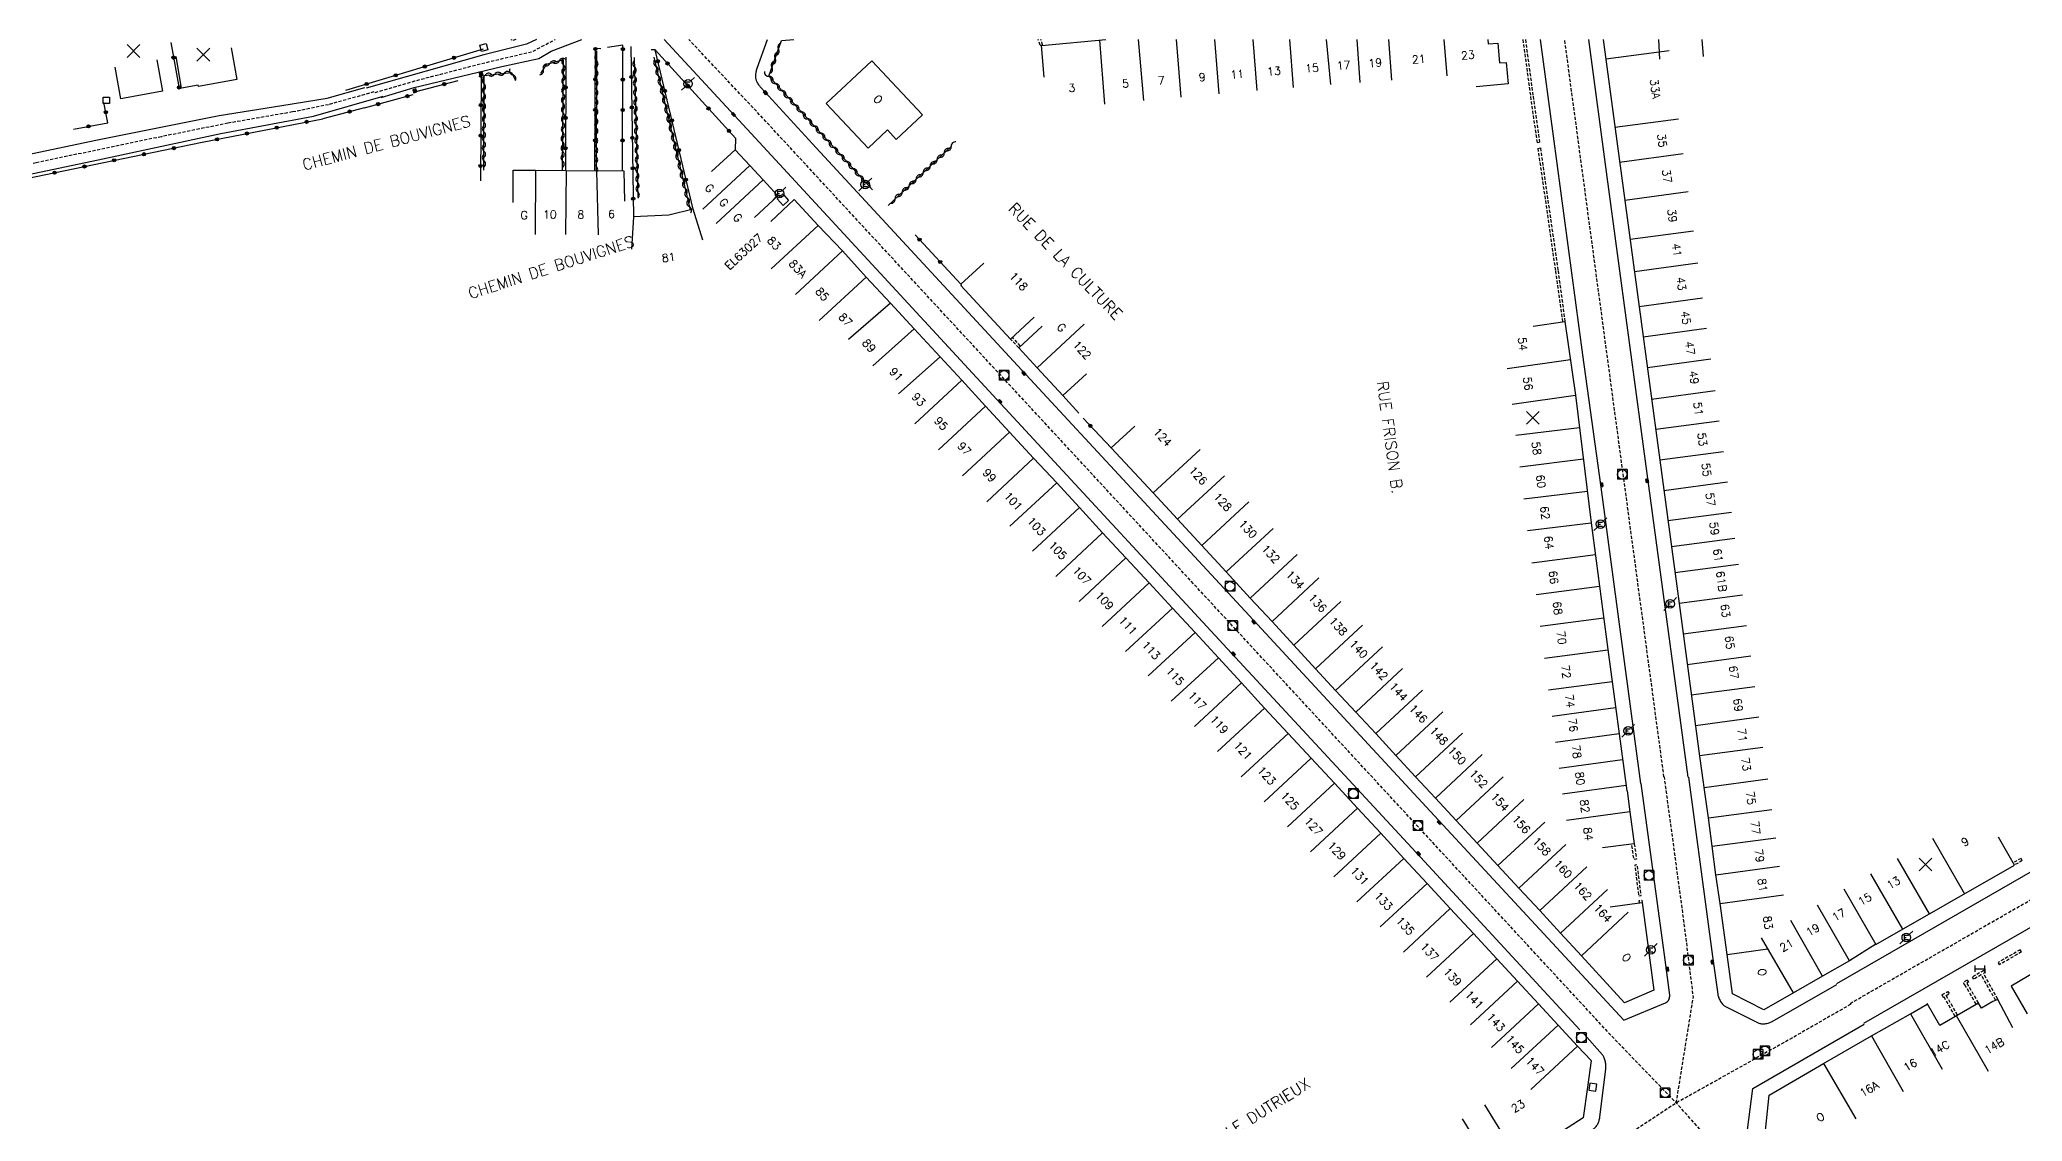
# Model space of a CAD drawing. Header units: millimetres. Extents: x 79000 to 80000, y 143000 to 144000.
# Drawn here: x 79433.6 to 79743.2, y 143831.1 to 144000 of the extents above; entities that cross this region are included whole.
import ezdxf
from ezdxf.enums import TextEntityAlignment as Align

# ---------------------------------------------------------------- set-up
doc = ezdxf.new("R2010")
doc.units = ezdxf.units.MM
doc.linetypes.add('DASHED', pattern=[0.75, 0.5, -0.25])
doc.layers.get('0').update_dxf_attribs({"linetype": 'CONTINUOUS'})
for name, color, linetype in [('W0001', 6, 'DASHED'), ('W0008', 7, 'CONTINUOUS'), ('W0100', 7, 'CONTINUOUS'), ('W0112', 1, 'DASHED'), ('W0310', 3, 'CONTINUOUS'), ('W0322', 7, 'CONTINUOUS'), ('W0330', 7, 'CONTINUOUS'), ('W0400', 7, 'CONTINUOUS'), ('W0420', 7, 'CONTINUOUS'), ('W0471', 7, 'CONTINUOUS'), ('W0984', 7, 'CONTINUOUS'), ('W0989', 7, 'CONTINUOUS'), ('W0991', 7, 'CONTINUOUS'), ('W1102', 7, 'CONTINUOUS'), ('W1474', 7, 'CONTINUOUS')]:
    doc.layers.add(name, color=color, linetype=linetype)
doc.styles.get("Standard").update_dxf_attribs({"font": 'romans.shx', "width": 0.85})

# ---------------------------------------------------------------- blocks, each defined once
blk = doc.blocks.new('T471')
for p, q in [((-0.333334, 0.333334), (-0.333334, -0.333334)), ((-0.333334, 0.333334), (0.333334, 0.333334)), ((-0.333334, 0), (0, 0)), ((0.500001, 0.500001), (1.000002, 1.000002)), ((-0.500001, -0.500001), (-1.000002, -1.000002)), ((-0.333334, -0.333334), (0.333334, -0.333334))]:
    blk.add_line(p, q)
blk.add_ellipse((0, 0), major_axis=(0.471405, 0.471405), ratio=1, start_param=5.4977871438, end_param=11.780972451)
blk = doc.blocks.new('T400')
for p, q in [((-0.15, 0.3), (0.15, 0.3)), ((-0.15, -0.25), (-0.15, 0.3)), ((-0.15, 0.15), (0.15, 0.15)), ((-0.15, 0), (0.15, 0)), ((0.15, 0.3), (0.15, -0.25)), ((-0.15, -0.15), (0.15, -0.15)), ((-0.15, -0.25), (-0.15, -0.3)), ((-0.15, -0.3), (0.15, -0.3)), ((0.15, -0.3), (0.15, -0.25))]:
    blk.add_line(p, q)
blk = doc.blocks.new('T420')
for p, q in [((0.75, 0.75), (-0.75, 0.75)), ((-0.75, 0.75), (-0.75, -0.75)), ((0.75, 0.75), (0.75, -0.75)), ((0.75, -0.75), (-0.75, -0.75))]:
    blk.add_line(p, q)
blk.add_ellipse((0, 0), major_axis=(-0.53, 0.53), ratio=1, start_param=3.926991, end_param=10.210176)
blk = doc.blocks.new('t112o')
at = {"color": 0, "linetype": 'Continuous'}
for p, q in [((-0.5, 0.5), (0.5, 0.5)), ((-0.5, -0.5), (-0.5, 0.5)), ((0.5, 0.5), (0.5, -0.5)), ((0.5, -0.5), (-0.5, -0.5))]:
    blk.add_line(p, q, dxfattribs=at)
blk = doc.blocks.new('t991o')
at = {"color": 0, "linetype": 'Continuous'}
for p, q in [((-1, 1), (1, -1)), ((-1, -1), (1, 1))]:
    blk.add_line(p, q, dxfattribs=at)
blk = doc.blocks.new('t322o')
at = {"color": 0, "linetype": 'Continuous'}
for radius in [0.25, 0.15]:
    blk.add_circle((0, 0), radius, dxfattribs=at)
blk = doc.blocks.new('t310o')
at = {"color": 0, "linetype": 'Continuous'}
for centre, start, end in [((-0.5, 0.38), 216.8699, 323.1304), ((0.5, -0.37), 36.8699, 143.1303)]:
    blk.add_arc(centre, 0.625, start, end, dxfattribs=at)
blk = doc.blocks.new('t330o')
at = {"color": 0, "linetype": 'Continuous'}
for p, q in [((0.25, -0.25), (-0.25, 0.25)), ((-0.25, -0.25), (0.25, 0.25)), ((-0.25, 0.25), (-0.25, -0.25)), ((0.25, 0.25), (-0.25, 0.25)), ((0.25, -0.25), (0.25, 0.25)), ((-0.25, -0.25), (0.25, -0.25)), ((-0.25, -0.25), (-0.25, -0.25))]:
    blk.add_line(p, q, dxfattribs=at)
blk = doc.blocks.new('T1474')
at = {"color": 0, "linetype": 'Continuous', "flags": 128}
for points in [[(-0.75, -0.5), (-0.75, 0.5)], [(-0.75, 0), (0.75, 0)], [(0.75, 0), (0.75, -0.5), (0.75, 0.5)]]:
    blk.add_lwpolyline(points, dxfattribs=at)

msp = doc.modelspace()

# ---------------------------------------------------------------- linework, layer by layer
at = {"layer": 'W0001'}
msp.add_line((79687.27, 143884.89), (79671.76, 144000), dxfattribs=at)
at = {"layer": 'W0001', "flags": 128}
for points in [[(79485.99, 143991.75), (79492.17, 143993.56), (79502.57, 143996.27), (79510.59, 143998.16), (79512.46, 143999.17), (79514.09, 144000)], [(79815.81, 143699.47), (79799.19, 143715.75), (79789.59, 143725.16), (79779.77, 143735.75), (79697.73, 143824.48), (79689.19, 143833.99), (79679.32, 143844.19), (79612.49, 143916.46), (79546.9, 143987.35), (79534.99, 144000)], [(79689.19, 143833.99), (79691.86, 143850.55), (79690.49, 143861.57), (79687.34, 143884.89)], [(79716.43, 143849.39), (79706.18, 143843.5), (79689.19, 143833.99), (79679.33, 143827.47), (79659.54, 143815.04)]]:
    msp.add_lwpolyline(points, dxfattribs=at)
at = {"layer": 'W0001'}
for points in [[(79485.8, 143991.84), (79478.72, 143989.85), (79473.08, 143988.71), (79462.99, 143986.96), (79452.6, 143984.85), (79433.04, 143980.78), (79412.78, 143976.23), (79403.81, 143974.42), (79397.4, 143973.35), (79392.24, 143973.14), (79373.09, 143972.66), (79365.38, 143972.4), (79351.97, 143971.74), (79340.87, 143971.06), (79330.9, 143970.15), (79323.97, 143969.99), (79309.55, 143970.14), (79286.53, 143971.32)], [(79716.34, 143849.52), (79752.44, 143870.25), (79797.2, 143895.98), (79806.24, 143899.38)]]:
    msp.add_lwpolyline(points, dxfattribs=at)
at = {"layer": 'W0008', "flags": 128}
for points in [[(79511.19, 144000), (79509.61, 143999.29), (79502.98, 143997.65), (79484.6, 143992.41)], [(79511.57, 143997.04), (79513.46, 143998.23), (79518.26, 144000)], [(79531.1, 144000), (79544.69, 143985.33), (79583.69, 143943.16), (79621.66, 143902.11), (79649.86, 143871.67), (79674.11, 143845.39)], [(79486.91, 143990.97), (79492.06, 143992.52), (79505.77, 143995.83), (79511.57, 143997.04)], [(79817.92, 143701.62), (79791.14, 143727.89), (79774.65, 143745.73), (79736.03, 143787.39), (79706.03, 143819.82), (79699.89, 143826.57), (79701.16, 143836.25), (79718.56, 143846.29)]]:
    msp.add_lwpolyline(points, dxfattribs=at)
for points in [[(79680.99, 143846.91), (79651.42, 143878.8), (79622.47, 143910.11), (79587, 143948.42), (79554.88, 143983.09), (79546.25, 143992.48, -0.037158), (79545.98, 143992.83, -0.026663), (79545.66, 143993.36, -0.064129), (79545.5, 143993.79, -0.059283), (79545.44, 143994.29, -0.040142), (79545.5, 143994.97, -0.04614), (79545.65, 143995.54), (79547.27, 144000)], [(79691.1, 143884.83), (79694.87, 143856.83), (79695.68, 143850.95, 0.058576), (79695.81, 143850.44, 0.045074), (79696.12, 143849.82, 0.057089), (79696.52, 143849.3, 0.081651), (79696.9, 143849.03), (79701.86, 143846.53, 0.080258), (79702.35, 143846.38, 0.06069), (79703.02, 143846.36, 0.045743), (79703.68, 143846.49, 0.060136), (79704.16, 143846.69), (79714.28, 143852.48)], [(79680.99, 143846.89), (79687.51, 143849.61, 0.09445), (79687.83, 143849.82, 0.093917), (79688.05, 143850.14, 0.065729), (79688.15, 143850.49, 0.072219), (79688.16, 143850.82), (79687.46, 143856.31), (79683.72, 143883.86)], [(79660.45, 143820.01), (79666.95, 143824.1), (79676.11, 143829.84, 0.063327), (79676.59, 143830.23, 0.06983), (79676.92, 143830.69, 0.046918), (79677.13, 143831.21, 0.042378), (79677.26, 143831.82), (79678.18, 143839.27, 0.041008), (79678.2, 143839.77, 0.032071), (79678.13, 143840.4, 0.061961), (79677.94, 143841.03, 0.076246), (79677.65, 143841.49), (79674.79, 143844.74)]]:
    msp.add_lwpolyline(points, format="xyb", dxfattribs=at)
at = {"layer": 'W0008'}
for points in [[(79683.66, 143883.85), (79677.45, 143930.15), (79674.58, 143950.81), (79670.01, 143984.95), (79667.96, 144000)], [(79691.04, 143884.85), (79683.24, 143942.67), (79678.38, 143978.59), (79675.55, 144000)], [(79765.9, 144000), (79769.53, 143990.12), (79777.66, 143968.11), (79799.65, 143908.64), (79799.94, 143906.6), (79799.09, 143903.95), (79799.31, 143904.64), (79798.29, 143901.74), (79797.44, 143900.55), (79782.45, 143891.84), (79745.16, 143870.36), (79714.21, 143852.58)], [(79285.87, 143972.92), (79315.15, 143971.4), (79330, 143971.6), (79341.45, 143972.66), (79359.87, 143973.73), (79372.38, 143974.19), (79396.47, 143974.82), (79407.54, 143976.61), (79428.54, 143981.41), (79442.63, 143984.37), (79461.65, 143988.15), (79471.41, 143989.7), (79478.51, 143990.88), (79484.38, 143992.51)], [(79286.14, 143969.91), (79314.9, 143968.33), (79330.09, 143968.54), (79341.78, 143969.59), (79360.39, 143970.7), (79372.61, 143971.1), (79397.18, 143971.7), (79407.64, 143973.48), (79429.62, 143978.5), (79442.75, 143981.22), (79461.9, 143985.33), (79476.38, 143988.06), (79487.22, 143991.16)], [(79718.46, 143846.46), (79769.41, 143875.67), (79798.23, 143892.17), (79799.84, 143892.53), (79801.44, 143892.09), (79804.24, 143891.03), (79806.05, 143890.06), (79807.01, 143888.82), (79824.28, 143842.23), (79846.24, 143783.12), (79875.47, 143704.79), (79876.22, 143702.37)]]:
    msp.add_lwpolyline(points, dxfattribs=at)
at = {"layer": 'W0100'}
for points in [[(79590.48, 143994.13), (79590.04, 143999.11), (79600.1, 144000)], [(79659.76, 144000), (79659.81, 143999.34), (79661.32, 143999.45), (79661.59, 143996.39), (79662.6, 143996.46), (79662.91, 143993.1), (79657.93, 143992.64)], [(79677.78, 144000), (79679.64, 143986.07), (79683.38, 143958.31), (79686.63, 143934.33), (79689.62, 143911.95), (79692.82, 143888.15), (79693.38, 143884.04)], [(79451.91, 143996.86), (79452.78, 143991.94), (79446.27, 143990.78), (79445.39, 143995.7)], [(79463.48, 143998.71), (79464.37, 143993.79), (79458.42, 143992.71), (79458.35, 143992.88), (79455.73, 143992.45), (79454.92, 143997.38)], [(79666.86, 143955.27), (79671.81, 143955.98), (79673.45, 143944.52), (79675.91, 143924.58), (79678.51, 143904.76), (79681.47, 143882.7)], [(79720.35, 143858.73), (79742.01, 143871.13), (79739.53, 143875.47)], [(79752.84, 143853.09), (79750.31, 143857.4), (79741.48, 143852.21), (79744.01, 143847.9)], [(79741.73, 143845.71), (79739.41, 143850.14), (79738.65, 143849.83), (79736.85, 143848.81), (79736.41, 143849.57), (79730.35, 143846.08), (79728.37, 143849.49)]]:
    msp.add_lwpolyline(points, dxfattribs=at)
at = {"layer": 'W0100', "flags": 128}
for points in [[(79571.46, 143988.24), (79567.37, 143984.43), (79565.99, 143985.9), (79562.96, 143983.07), (79556.44, 143990.05), (79563.56, 143996.7)], [(79548.78, 143975.13), (79549.63, 143975.91), (79550.56, 143974.88), (79549.7, 143974.11), (79548.78, 143975.13)], [(79676.61, 143835.82), (79676.79, 143836.91), (79675.7, 143837.08), (79675.53, 143836)]]:
    msp.add_lwpolyline(points, close=True, dxfattribs=at)
for points in [[(79545.21, 143972.22), (79548.88, 143975.62), (79546.59, 143978.09), (79544.48, 143980.37), (79542.2, 143982.81), (79538.54, 143979.41)], [(79507.54, 143974.6), (79507.55, 143979.6), (79511.03, 143979.6), (79515.82, 143979.55), (79524.81, 143979.52), (79524.95, 143974.79)], [(79547.77, 143971.62), (79551.44, 143975.02), (79555.17, 143971), (79558.98, 143967.03), (79562.68, 143962.93), (79566.45, 143958.88), (79570.19, 143954.84), (79574.22, 143950.48), (79577.6, 143946.82), (79581.32, 143942.77), (79585.07, 143938.71), (79588.83, 143934.65), (79592.43, 143930.82), (79595.98, 143926.95), (79599.6, 143923), (79603.24, 143919.09), (79606.85, 143915.2), (79610.52, 143911.26), (79614.05, 143907.43), (79617.68, 143903.48), (79621.28, 143899.57), (79624.89, 143895.64), (79628.56, 143891.69), (79632.16, 143887.81), (79635.79, 143883.92), (79639.41, 143880.01), (79643.06, 143876.11), (79646.65, 143872.18), (79650.29, 143868.27), (79653.9, 143864.33), (79657.52, 143860.43), (79661.15, 143856.51), (79664.39, 143852.99), (79667.65, 143849.45), (79670.73, 143846.15), (79673.78, 143842.87), (79675.89, 143840.61), (79675.32, 143836.46), (79674.67, 143831.65), (79664.55, 143825.18)], [(79537.15, 143968.68), (79535.63, 143973.52), (79531.87, 143972.6), (79526.33, 143972.35), (79526, 143967.27)], [(79588.89, 143956.65), (79585.23, 143953.26), (79577.48, 143961.62), (79577.57, 143961.7), (79577.46, 143961.81), (79581.03, 143965.13)], [(79590.16, 143955.28), (79586.49, 143951.88), (79589.36, 143948.78), (79593.39, 143944.43), (79597.06, 143947.83)], [(79678.88, 143864.61), (79683.84, 143865.29), (79685.71, 143851.59), (79681.12, 143849.64), (79674.38, 143856.96), (79671.11, 143860.49), (79667.88, 143864.02), (79664.6, 143867.52), (79661.34, 143871.04), (79658.08, 143874.57), (79654.84, 143878.08), (79651.57, 143881.59), (79648.45, 143884.93), (79645.39, 143888.26), (79642.25, 143891.65), (79639.13, 143895.02), (79635.99, 143898.4), (79632.87, 143901.76), (79629.46, 143905.48), (79626.06, 143909.16), (79622.65, 143912.82), (79618.87, 143916.92), (79615.07, 143921.03), (79611.27, 143925.14), (79607.48, 143929.23), (79600.95, 143936.27), (79604.61, 143939.67)], [(79681.52, 143882.73), (79681.96, 143879.42), (79682.63, 143874.46), (79677.67, 143873.8)], [(79720.34, 143858.78), (79716.22, 143856.2), (79712.05, 143853.8), (79707.49, 143851.17), (79702.86, 143848.53), (79697.96, 143851.03), (79697.12, 143857.18), (79696.02, 143865.13), (79695.39, 143869.63), (79694.81, 143874.06), (79694.22, 143878.51), (79693.57, 143883.26), (79693.46, 143884.05)], [(79739.48, 143794.08), (79735.81, 143790.69), (79730.4, 143796.54), (79726.33, 143800.93), (79722.23, 143805.35), (79718.13, 143809.75), (79714.02, 143814.13), (79709.86, 143818.6), (79702.75, 143826.2), (79703.69, 143835.2), (79712.18, 143840.15), (79719.68, 143844.45), (79725.76, 143847.92), (79728.36, 143849.41)]]:
    msp.add_lwpolyline(points, dxfattribs=at)
at = {"layer": 'W0112'}
for p, q in [((79589.82, 143999.14), (79589.54, 144000)), ((79589.82, 143999.14), (79590.23, 143999.17)), ((79590.23, 143999.17), (79589.97, 144000)), ((79667.44, 143983.93), (79667.83, 143983.99)), ((79667.57, 143983.03), (79667.96, 143983.09)), ((79671.42, 143955.92), (79671.81, 143955.98)), ((79743.23, 143871.82), (79743.04, 143872.17)), ((79742.01, 143871.13), (79741.81, 143871.48)), ((79743.12, 143857.57), (79742.92, 143857.92)), ((79735.42, 143853.64), (79735.62, 143853.29)), ((79736.83, 143853.98), (79735.62, 143853.29)), ((79739.06, 143850.01), (79736.83, 143853.98)), ((79737.41, 143854.32), (79737.18, 143854.18)), ((79739.41, 143850.21), (79737.18, 143854.18)), ((79737.21, 143854.67), (79737.41, 143854.32)), ((79739.44, 143855.9), (79739.64, 143855.56)), ((79730.68, 143850.86), (79730.89, 143850.52)), ((79730.89, 143850.52), (79730.99, 143850.58)), ((79732.75, 143847.5), (79730.99, 143850.58)), ((79731.34, 143850.79), (79731.79, 143851.06)), ((79733.1, 143847.71), (79731.34, 143850.79)), ((79731.59, 143851.4), (79731.79, 143851.06)), ((79733.97, 143852.79), (79734.18, 143852.45)), ((79734.25, 143852.49), (79734.18, 143852.45)), ((79736.03, 143849.41), (79734.25, 143852.49)), ((79734.81, 143852.83), (79734.59, 143852.7)), ((79736.38, 143849.61), (79734.59, 143852.7)), ((79734.6, 143853.18), (79734.81, 143852.83)), ((79732.75, 143847.5), (79733.1, 143847.71)), ((79736.03, 143849.41), (79736.38, 143849.61)), ((79739.06, 143850.01), (79739.41, 143850.21))]:
    msp.add_line(p, q, dxfattribs=at)
at = {"layer": 'W0112', "flags": 128}
for points in [[(79507.98, 144000), (79507.33, 143999.81), (79507.27, 144000)], [(79586.49, 143951.88), (79585.23, 143953.26)], [(79586.77, 143952.17), (79585.52, 143953.53)], [(79682.63, 143874.46), (79682.96, 143872.07), (79682.57, 143872.01), (79682.23, 143874.41)], [(79683.44, 143865.23), (79683.39, 143865.6), (79683.79, 143865.66), (79683.84, 143865.29)]]:
    msp.add_lwpolyline(points, dxfattribs=at)
at = {"layer": 'W0112'}
for points in [[(79665.22, 144000), (79666.43, 143991.11), (79667.44, 143983.93)], [(79665.62, 144000), (79666.83, 143991.17), (79667.83, 143983.99)], [(79667.57, 143983.03), (79670.32, 143963.88), (79671.42, 143955.92)], [(79667.96, 143983.09), (79670.72, 143963.93), (79671.81, 143955.98)], [(79743.04, 143872.17), (79741.81, 143871.48)], [(79743.23, 143871.82), (79742.01, 143871.13)], [(79742.92, 143857.92), (79739.44, 143855.9)], [(79743.12, 143857.57), (79739.64, 143855.56)], [(79737.21, 143854.67), (79735.42, 143853.64)], [(79730.68, 143850.86), (79731.59, 143851.4)], [(79734.6, 143853.18), (79733.97, 143852.79)]]:
    msp.add_lwpolyline(points, dxfattribs=at)
at = {"layer": 'W0112', "flags": 128}
msp.add_lwpolyline([(79683.32, 143866.35), (79683.71, 143866.4), (79683.1, 143871.16), (79682.7, 143871.11)], close=True, dxfattribs=at)
at = {"layer": 'W0310', "flags": 128}
for points in [[(79563.64, 143976.54), (79547.45, 143994.3), (79549.47, 143999.85), (79551.35, 144000)], [(79515.25, 143979.56), (79515.4, 143996.86), (79512.71, 143996.14), (79511.83, 143994.71)], [(79520.55, 143998.23), (79520.49, 143979.54)], [(79526.45, 143997.23), (79527, 143975.39)], [(79529.49, 143997.29), (79535.16, 143973.41)], [(79502.96, 143979.61), (79502.99, 143994.43), (79507.29, 143994.85), (79507.84, 143993.71)], [(79566.1, 143974.13), (79576, 143983.38)]]:
    msp.add_lwpolyline(points, dxfattribs=at)
at = {"layer": 'W0322'}
for p, q in [((79454.07, 143999.55), (79455.4, 143992.4)), ((79458.96, 143983.98), (79477.81, 143987.66)), ((79484.3, 143989.38), (79477.81, 143987.66))]:
    msp.add_line(p, q, dxfattribs=at)
at = {"layer": 'W0322', "flags": 128}
for points in [[(79524.62, 143979.52), (79524.68, 143999.14), (79522.26, 143998.8)], [(79502.83, 143998.53), (79481.36, 143992.08)], [(79515.75, 143997.29), (79515.69, 143979.55)], [(79520.32, 143979.54), (79520.38, 143998.66), (79521.23, 143998.64)], [(79525.93, 143998.92), (79526.33, 143972.35)], [(79529.7, 143998.42), (79529.07, 143998.41)], [(79535.63, 143973.52), (79529.7, 143998.42), (79542.28, 143984.62), (79542.2, 143982.81)], [(79492.17, 143991.86), (79498.95, 143993.62)], [(79502.53, 143994.53), (79502.42, 143977.98)], [(79484.31, 143989.36), (79491.93, 143991.42)], [(79577.46, 143961.81), (79570.31, 143969.52)], [(79595.9, 143941.68), (79593.39, 143944.43)], [(79600.95, 143936.27), (79596.55, 143940.9)]]:
    msp.add_lwpolyline(points, dxfattribs=at)
at = {"layer": 'W0322'}
for points in [[(79438.9, 143986.05), (79444.25, 143987.01), (79443.63, 143990.18)], [(79301.52, 143968.29), (79316.31, 143967.74), (79331.44, 143968.05), (79344.61, 143969.28), (79370.22, 143970.53), (79396.27, 143971.02), (79409.93, 143973.36), (79429.79, 143977.98), (79458.96, 143983.98)]]:
    msp.add_lwpolyline(points, dxfattribs=at)
at = {"layer": 'W1102'}
for p, q in [((79599.94, 143989.95), (79599.16, 143999.92)), ((79606.02, 143990.49), (79605.19, 144000)), ((79611.87, 143991.01), (79611.13, 144000)), ((79617.81, 143991.53), (79617.13, 144000)), ((79623.76, 143992.06), (79623.12, 144000)), ((79629.42, 143992.55), (79628.82, 144000)), ((79635.23, 143993.02), (79634.58, 144000)), ((79639.82, 143993.32), (79639.37, 144000)), ((79644.78, 143993.67), (79644.31, 144000)), ((79653.4, 143994.34), (79652.96, 144000)), ((79686.64, 143996.96), (79686.44, 144000)), ((79693.42, 143997.38), (79693.25, 144000)), ((79688.1, 143998.28), (79678.19, 143996.96)), ((79689.52, 143987.6), (79679.61, 143986.28)), ((79690.25, 143982.17), (79680.34, 143980.83)), ((79691.05, 143976.23), (79681.14, 143974.89)), ((79691.88, 143970.11), (79681.97, 143968.78)), ((79692.55, 143965.1), (79682.64, 143963.76)), ((79693.29, 143959.65), (79683.38, 143958.31)), ((79693.93, 143954.89), (79684.02, 143953.55)), ((79662.76, 143948.66), (79672.66, 143950.07)), ((79694.58, 143950.12), (79684.67, 143948.77)), ((79663.55, 143943.1), (79673.45, 143944.52)), ((79695.25, 143945.16), (79685.34, 143943.82)), ((79695.89, 143940.45), (79685.98, 143939.11)), ((79664.15, 143938.25), (79674.07, 143939.47)), ((79664.76, 143933.33), (79674.68, 143934.55)), ((79696.54, 143935.67), (79686.63, 143934.33)), ((79697.17, 143930.9), (79687.26, 143929.58)), ((79665.38, 143928.3), (79675.3, 143929.52)), ((79697.8, 143926.19), (79687.89, 143924.87)), ((79665.98, 143923.36), (79675.91, 143924.58)), ((79698.35, 143922.12), (79688.44, 143920.79)), ((79666.64, 143918.33), (79676.56, 143919.63)), ((79698.89, 143918.06), (79688.98, 143916.73)), ((79667.29, 143913.37), (79677.21, 143914.67)), ((79699.53, 143913.28), (79689.62, 143911.95)), ((79667.95, 143908.41), (79677.86, 143909.71)), ((79700.17, 143908.49), (79690.26, 143907.16)), ((79668.6, 143903.41), (79678.51, 143904.74)), ((79700.81, 143903.74), (79690.9, 143902.41)), ((79669.26, 143898.48), (79679.17, 143899.81)), ((79701.45, 143898.98), (79691.54, 143897.65)), ((79669.81, 143894.4), (79679.72, 143895.73)), ((79702.09, 143894.23), (79692.18, 143892.89)), ((79670.35, 143890.33), (79680.26, 143891.66)), ((79670.9, 143886.27), (79680.81, 143887.6)), ((79702.72, 143889.5), (79692.81, 143888.17)), ((79671.44, 143882.26), (79681.35, 143883.59)), ((79729.22, 143875.33), (79734.19, 143866.65)), ((79723.7, 143872.17), (79728.67, 143863.49)), ((79719.53, 143869.78), (79724.5, 143861.11)), ((79715.38, 143867.41), (79720.35, 143858.73)), ((79737.93, 143838.9), (79732.94, 143847.57))]:
    msp.add_line(p, q, dxfattribs=at)
at = {"layer": 'W1102', "flags": 128}
for points in [[(79511.03, 143979.6), (79510.97, 143969.6)], [(79515.82, 143979.55), (79515.73, 143969.56)], [(79520.54, 143979.54), (79520.83, 143969.52)], [(79544.48, 143980.37), (79537.16, 143973.56)], [(79546.59, 143978.09), (79539.26, 143971.29)], [(79555.17, 143971), (79547.84, 143964.2)], [(79558.98, 143967.03), (79551.65, 143960.23)], [(79562.68, 143962.93), (79555.35, 143956.13)], [(79566.45, 143958.88), (79559.93, 143953.19)], [(79570.19, 143954.84), (79563.73, 143949.1)], [(79589.36, 143948.78), (79596.7, 143955.58)], [(79574.22, 143950.48), (79567.73, 143944.69)], [(79577.6, 143946.82), (79570.27, 143940.02)], [(79581.32, 143942.77), (79573.99, 143935.97)], [(79585.07, 143938.71), (79577.74, 143931.91)], [(79588.83, 143934.65), (79581.5, 143927.85)], [(79607.48, 143929.23), (79614.82, 143936.02)], [(79611.27, 143925.14), (79618.61, 143931.92)], [(79592.43, 143930.82), (79585.1, 143924.02)], [(79615.07, 143921.03), (79622.41, 143927.82)], [(79595.98, 143926.95), (79588.65, 143920.15)], [(79599.6, 143923), (79592.27, 143916.2)], [(79618.87, 143916.92), (79626.21, 143923.7)], [(79603.24, 143919.09), (79595.91, 143912.29)], [(79622.65, 143912.82), (79629.98, 143919.63)], [(79626.06, 143909.16), (79633.38, 143915.96)], [(79606.85, 143915.2), (79599.52, 143908.4)], [(79629.46, 143905.48), (79636.78, 143912.28)], [(79610.52, 143911.26), (79603.17, 143904.48)], [(79614.05, 143907.43), (79606.69, 143900.66)], [(79632.87, 143901.76), (79640.19, 143908.57)], [(79617.68, 143903.48), (79610.32, 143896.71)], [(79635.99, 143898.4), (79643.32, 143905.2)], [(79639.13, 143895.02), (79646.45, 143901.83)], [(79621.28, 143899.57), (79613.95, 143892.78)], [(79642.25, 143891.65), (79649.57, 143898.46)], [(79624.89, 143895.64), (79617.56, 143888.85)], [(79645.39, 143888.26), (79652.72, 143895.07)], [(79628.56, 143891.69), (79621.23, 143884.9)], [(79648.45, 143884.93), (79655.78, 143891.74)], [(79632.16, 143887.81), (79624.83, 143881.01)], [(79651.57, 143881.59), (79658.9, 143888.39)], [(79654.84, 143878.08), (79662.17, 143884.88)], [(79693.57, 143883.26), (79703.48, 143884.61)], [(79635.79, 143883.92), (79628.45, 143877.12)], [(79658.08, 143874.57), (79665.4, 143881.37)], [(79639.41, 143880.01), (79632.08, 143873.21)], [(79681.96, 143879.42), (79672.05, 143878.1)], [(79694.22, 143878.51), (79704.13, 143879.83)], [(79643.06, 143876.11), (79635.72, 143869.31)], [(79661.34, 143871.04), (79668.66, 143877.84)], [(79694.81, 143874.06), (79704.72, 143875.36)], [(79646.65, 143872.18), (79639.32, 143865.38)], [(79664.6, 143867.52), (79671.93, 143874.32)], [(79667.88, 143864.02), (79675.2, 143870.83)], [(79695.39, 143869.63), (79705.31, 143870.94)], [(79650.29, 143868.27), (79642.96, 143861.47)], [(79671.11, 143860.49), (79678.43, 143867.29)], [(79696.02, 143865.13), (79705.92, 143866.5)], [(79653.9, 143864.33), (79646.57, 143857.53)], [(79674.38, 143856.96), (79681.7, 143863.76)], [(79716.22, 143856.2), (79711.27, 143864.89)], [(79657.52, 143860.43), (79650.19, 143853.63)], [(79707.49, 143851.17), (79702.51, 143859.79)], [(79712.05, 143853.8), (79707.06, 143862.47)], [(79697.12, 143857.18), (79703.51, 143858.06)], [(79661.15, 143856.51), (79653.82, 143849.71)], [(79664.39, 143852.99), (79657.06, 143846.19)], [(79667.65, 143849.45), (79660.32, 143842.65)], [(79725.76, 143847.92), (79730.72, 143839.24)], [(79670.73, 143846.15), (79663.4, 143839.35)], [(79719.68, 143844.45), (79724.64, 143835.76)], [(79673.78, 143842.87), (79666.45, 143836.07)], [(79712.18, 143840.15), (79717.22, 143831.52)], [(79664.55, 143825.18), (79659.28, 143833.67)], [(79661.06, 143823.01), (79655.79, 143831.51)]]:
    msp.add_lwpolyline(points, dxfattribs=at)

# ---------------------------------------------------------------- block references
at = {"layer": 'W0112', "rotation": 15.05966409423526}
msp.add_blockref('t112o', (79502.97, 143998.78), dxfattribs=at)
at = {"layer": 'W0112'}
msp.add_blockref('t112o', (79443.99, 143990.53), dxfattribs=at)
at = {"layer": 'W0310'}
for p, rotation in [((79548.98, 143998.5), 70.02007124614782), ((79512.24, 143995.37), 238.4545512715597), ((79513.28, 143996.3), 194.9873069962502), ((79514.73, 143996.69), 194.9873069962502), ((79515.4, 143996.06), 89.48749129736319), ((79520.54, 143995.23), 269.8130238597449), ((79520.54, 143996.73), 269.8130238597449), ((79526.49, 143995.73), 271.4546324389321), ((79529.84, 143995.83), 283.3485630738343), ((79547.96, 143995.68), 70.02007124614782), ((79548.47, 143997.09), 70.02007124614782), ((79503.17, 143994.45), 5.541954253864625), ((79502.99, 143993.11), 89.88244358698489), ((79504.66, 143994.6), 5.541954253864625), ((79506.16, 143994.74), 5.541954253864625), ((79507.45, 143994.53), 295.6062382233914), ((79515.37, 143993.06), 89.48749129736319), ((79515.38, 143994.56), 89.48749129736319), ((79520.53, 143992.23), 269.8130238597449), ((79520.53, 143993.73), 269.8130238597449), ((79526.53, 143994.23), 271.4546324389321), ((79526.56, 143992.73), 271.4546324389321), ((79530.18, 143994.37), 283.3485630738343), ((79530.53, 143992.91), 283.3485630738343), ((79547.47, 143994.28), 132.3298371339873), ((79548.48, 143993.17), 132.3298371339873), ((79549.49, 143992.06), 132.3298371339873), ((79502.99, 143991.61), 89.88244358698489), ((79502.98, 143990.11), 89.88244358698489), ((79515.34, 143990.06), 89.48749129736319), ((79515.36, 143991.56), 89.48749129736319), ((79520.52, 143989.23), 269.8130238597449), ((79520.52, 143990.73), 269.8130238597449), ((79526.6, 143991.23), 271.4546324389321), ((79526.64, 143989.73), 271.4546324389321), ((79530.88, 143991.45), 283.3485630738343), ((79531.22, 143989.99), 283.3485630738343), ((79550.5, 143990.95), 132.3298371339873), ((79551.51, 143989.84), 132.3298371339873), ((79502.97, 143985.61), 89.88244358698489), ((79502.98, 143988.61), 89.88244358698489), ((79502.98, 143987.11), 89.88244358698489), ((79515.32, 143987.06), 89.48749129736319), ((79515.33, 143988.56), 89.48749129736319), ((79520.51, 143986.23), 269.8130238597449), ((79520.51, 143987.73), 269.8130238597449), ((79526.68, 143988.23), 271.4546324389321), ((79526.72, 143986.74), 271.4546324389321), ((79531.57, 143988.53), 283.3485630738343), ((79531.91, 143987.07), 283.3485630738343), ((79532.26, 143985.61), 283.3485630738343), ((79552.52, 143988.73), 132.3298371339873), ((79553.53, 143987.62), 132.3298371339873), ((79554.54, 143986.52), 132.3298371339873), ((79502.97, 143984.11), 89.88244358698489), ((79502.97, 143982.61), 89.88244358698489), ((79515.28, 143982.56), 89.48749129736319), ((79515.29, 143984.06), 89.48749129736319), ((79515.3, 143985.56), 89.48749129736319), ((79520.5, 143983.23), 269.8130238597449), ((79520.5, 143984.73), 269.8130238597449), ((79526.75, 143985.24), 271.4546324389321), ((79526.79, 143983.74), 271.4546324389321), ((79532.61, 143984.15), 283.3485630738343), ((79532.95, 143982.69), 283.3485630738343), ((79555.55, 143985.41), 132.3298371339873), ((79556.57, 143984.3), 132.3298371339873), ((79557.58, 143983.19), 132.3298371339873), ((79575.97, 143983.34), 43.02787626292571), ((79502.97, 143981.11), 89.88244358698489), ((79515.26, 143981.06), 89.48749129736319), ((79520.49, 143980.23), 269.8130238597449), ((79520.49, 143981.73), 269.8130238597449), ((79526.83, 143982.24), 271.4546324389321), ((79526.87, 143980.74), 271.4546324389321), ((79533.3, 143981.23), 283.3485630738343), ((79533.65, 143979.77), 283.3485630738343), ((79558.59, 143982.08), 132.3298371339873), ((79559.6, 143980.97), 132.3298371339873), ((79560.61, 143979.86), 132.3298371339873), ((79572.68, 143980.27), 43.02787626292571), ((79573.77, 143981.3), 43.02787626292571), ((79574.87, 143982.32), 43.02787626292571), ((79526.91, 143979.24), 271.4546324389321), ((79526.94, 143977.74), 271.4546324389321), ((79533.99, 143978.31), 283.3485630738343), ((79534.34, 143976.85), 283.3485630738343), ((79561.62, 143978.75), 132.3298371339873), ((79562.63, 143977.64), 132.3298371339873), ((79569.39, 143977.2), 43.02787626292571), ((79570.48, 143978.23), 43.02787626292571), ((79571.58, 143979.25), 43.02787626292571), ((79526.98, 143976.24), 271.4546324389321), ((79534.69, 143975.39), 283.3485630738343), ((79535.03, 143973.93), 283.3485630738343), ((79567.19, 143975.16), 43.02787626292571), ((79568.29, 143976.18), 43.02787626292571)]:
    msp.add_blockref('t310o', p, dxfattribs=dict(at, rotation=rotation))
at = {"layer": 'W0322'}
for p, rotation in [((79454.5, 143997.21), 280.5000760736986), ((79493.74, 143995.8), 196.7280551147747), ((79498.29, 143997.17), 196.7280551147747), ((79520.38, 143998.54), 89.8130238597656), ((79524.68, 143998.52), 89.81302385976335), ((79530.13, 143996.63), 103.4012301138446), ((79531.65, 143996.28), 312.3485463622999), ((79455.37, 143992.54), 280.5000760736986), ((79484.64, 143993.07), 196.7280551147747), ((79489.19, 143994.43), 196.7280551147747), ((79496.77, 143993.06), 14.58068114002311), ((79515.73, 143992.54), 269.8130238597295), ((79520.37, 143993.79), 89.8130238597656), ((79524.66, 143993.77), 89.81302385976335), ((79526, 143994.17), 270.8612247272616), ((79534.85, 143992.77), 312.3485463622999), ((79486.45, 143989.94), 15.12477818651028), ((79491.03, 143991.18), 15.12477818651028), ((79502.5, 143989.78), 269.6070281280343), ((79526.08, 143989.42), 270.8612247272616), ((79531.23, 143992.01), 103.4012301138446), ((79441.23, 143986.46), 10.18142290435551), ((79443.93, 143988.66), 100.9799189805038), ((79475.28, 143987.17), 11.03726766873326), ((79482, 143988.77), 194.8407415357613), ((79515.72, 143987.79), 269.8130238597295), ((79520.35, 143989.04), 89.8130238597656), ((79524.65, 143989.02), 89.81302385976335), ((79532.33, 143987.39), 103.4012301138446), ((79538.05, 143989.26), 312.3485463622999), ((79461.29, 143984.44), 11.03726766873326), ((79465.95, 143985.35), 11.03726766873326), ((79470.61, 143986.26), 11.03726766873326), ((79502.47, 143985.03), 269.6070281280343), ((79520.33, 143984.29), 89.8130238597656), ((79524.63, 143984.27), 89.81302385976335), ((79526.15, 143984.67), 270.8612247272616), ((79541.25, 143985.75), 312.3485463622999), ((79440.58, 143980.2), 11.63753847388166), ((79445.23, 143981.16), 11.63753847388166), ((79449.88, 143982.11), 11.63753847388166), ((79454.54, 143983.07), 11.63753847388166), ((79502.44, 143980.28), 269.6070281280343), ((79515.7, 143983.04), 269.8130238597295), ((79533.43, 143982.76), 103.4012301138446), ((79435.93, 143979.24), 11.63753847388166), ((79526.22, 143979.92), 270.8612247272616), ((79534.53, 143978.14), 103.4012301138446), ((79526.29, 143975.17), 270.8612247272616), ((79571, 143968.78), 132.8510092102816), ((79574.23, 143965.29), 132.8510092102816), ((79597.67, 143939.71), 133.5446202607216)]:
    msp.add_blockref('t322o', p, dxfattribs=dict(at, rotation=rotation))
at = {"layer": 'W0330', "rotation": 16.5275366838736}
for p in [(79502.52, 143994.64), (79492.17, 143992.01)]:
    msp.add_blockref('t330o', p, dxfattribs=at)
at = {"layer": 'W0400'}
for p, rotation in [((79546.93, 143991.72), 221.5361461528566), ((79541.95, 143988.32), 42.52459143754758), ((79587.29, 143947.89), 222.7987849712359), ((79583.57, 143943.52), 42.76683774815596), ((79684.64, 143931.12), 187.2788002578358), ((79677.55, 143930.51), 8.019887605275695), ((79623.22, 143909.08), 222.7465601755698), ((79620.03, 143904.1), 42.76363544238492), ((79652.17, 143877.76), 222.8471747958739), ((79648.93, 143872.9), 42.81110801058964), ((79687.8, 143854.86), 187.2803566312447), ((79694.84, 143855.95), 187.8229094181455)]:
    msp.add_blockref('T400', p, dxfattribs=dict(at, rotation=rotation))
at = {"layer": 'W0420'}
for p in [(79584.21, 143947.6), (79680.75, 143932.13), (79619.49, 143914.63), (79619.89, 143908.51), (79638.76, 143882.27), (79648.83, 143877.3), (79684.92, 143869.51), (79691.08, 143856.27), (79674.36, 143844.2), (79701.94, 143841.56), (79703.02, 143842.12), (79687.45, 143835.57)]:
    msp.add_blockref('T420', p, dxfattribs=at)
at = {"layer": 'W0471'}
for p in [(79534.85, 143993.1), (79562.53, 143977.4), (79549.14, 143975.99), (79677.34, 143924.35), (79688.24, 143911.9), (79681.67, 143892.08), (79725.11, 143859.83), (79685.22, 143857.89)]:
    msp.add_blockref('T471', p, dxfattribs=at)
at = {"layer": 'W0991', "rotation": 90}
for p in [(79448.24, 143998.24), (79459.16, 143997.65), (79666.78, 143940.96), (79728.1, 143871.23)]:
    msp.add_blockref('t991o', p, dxfattribs=at)
at = {"layer": 'W1474'}
msp.add_blockref('T1474', (79736.61, 143854.94), dxfattribs=at)

# ---------------------------------------------------------------- texts
at = {"layer": 'W0984'}
msp.add_text('EL63027', height=1.25, rotation=42.864, dxfattribs=at).set_placement((79541.31, 143963.96))
at = {"layer": 'W0989'}
for s, rotation, p in [('CHEMIN DE BOUVIGNES', 14.871, (79487.75, 143983.89)), ('RUE DE LA CULTURE', 314.0528, (79593.8, 143965.42)), ('CHEMIN DE BOUVIGNES', 17.8259, (79513.48, 143964.46)), ('RUE FRISON B.', 277.6776, (79644.49, 143937.91)), ('RUE AIMABLE DUTRIEUX', 32.1909, (79620.12, 143829.94))]:
    msp.add_text(s, height=1.75, rotation=rotation, dxfattribs=at).set_placement(p, align=Align.MIDDLE)
at = {"layer": 'W0991'}
for s, rotation, p in [('15', 4.7303, (79632.3, 143995.58)), ('17', 4.7312, (79637.23, 143995.99)), ('19', 4.732, (79642.17, 143996.39)), ('21', 4.7307, (79648.97, 143996.96)), ('23', 4.7286, (79656.64, 143997.59)), ('3', 4.7298, (79594.79, 143992.47)), ('5', 4.7298, (79603.17, 143993.17)), ('7', 4.7294, (79608.76, 143993.63)), ('9', 4.73, (79615.15, 143994.16)), ('11', 4.7303, (79620.62, 143994.61)), ('13', 4.7301, (79626.36, 143995.09)), ('33A', 277.6731, (79685.89, 143992.31)), ('O', 313.0279, (79564.51, 143990.67)), ('35', 277.674, (79686.98, 143984.25)), ('G', 312.9535, (79538.22, 143976.82)), ('37', 277.6735, (79687.73, 143978.68)), ('G', 312.9535, (79540.43, 143974.56)), ('G', 359.6395, (79509.26, 143972.6)), ('10', 359.6395, (79513.27, 143972.7)), ('8', 359.6395, (79518.1, 143972.7)), ('6', 359.6395, (79522.9, 143972.78)), ('G', 312.9535, (79542.6, 143972.2)), ('39', 277.6727, (79688.56, 143972.52)), ('83', 312.9535, (79548.29, 143968.21)), ('41', 277.6726, (79689.28, 143967.16)), ('81', 7.1597, (79531.82, 143965.99)), ('83A', 312.9535, (79552, 143964.25)), ('118', 312.9535, (79586.47, 143962.25)), ('43', 277.673, (79689.99, 143961.91)), ('85', 312.9535, (79555.81, 143960.26)), ('87', 312.9535, (79559.44, 143956.27)), ('45', 277.6736, (79690.7, 143956.58)), ('89', 312.9535, (79563.13, 143952.22)), ('G', 312.9535, (79593.19, 143955.06)), ('122', 312.9535, (79596.39, 143951.55)), ('54', 277.5172, (79665.21, 143952.48)), ('47', 277.6738, (79691.34, 143951.84)), ('91', 312.9535, (79567.36, 143947.75)), ('56', 277.5173, (79666.03, 143946.3)), ('49', 277.6739, (79691.96, 143947.25)), ('93', 312.9535, (79570.87, 143943.82)), ('51', 277.6738, (79692.62, 143942.36)), ('95', 312.9535, (79574.38, 143940.07)), ('97', 312.9535, (79578.01, 143936.14)), ('124', 312.9535, (79608.97, 143937.95)), ('58', 277.5168, (79667.36, 143936.19)), ('53', 277.6742, (79693.26, 143937.59)), ('99', 312.9535, (79581.94, 143931.97)), ('126', 312.9535, (79614.51, 143931.94)), ('60', 277.5169, (79668.04, 143931.04)), ('55', 277.6755, (79693.9, 143932.84)), ('101', 312.9535, (79585.64, 143927.94)), ('128', 312.9535, (79618.36, 143927.82)), ('57', 277.6744, (79694.53, 143928.21)), ('103', 312.9535, (79589.27, 143924.01)), ('130', 312.9535, (79622.29, 143923.59)), ('62', 277.5173, (79668.69, 143926.12)), ('64', 277.5173, (79669.3, 143921.48)), ('59', 277.6745, (79695.14, 143923.66)), ('105', 312.9535, (79592.6, 143920.26)), ('132', 312.9535, (79625.86, 143919.72)), ('61', 277.6747, (79695.7, 143919.49)), ('107', 312.9535, (79596.35, 143916.33)), ('134', 312.9535, (79629.67, 143915.67)), ('66', 277.5168, (79670.02, 143916.05)), ('61B', 277.6749, (79696.25, 143915.43)), ('109', 312.9535, (79599.91, 143912.4)), ('136', 312.9535, (79633.18, 143912.04)), ('111', 312.9535, (79603.54, 143908.53)), ('138', 312.9535, (79636.39, 143908.41)), ('68', 277.5172, (79670.65, 143911.24)), ('63', 277.6751, (79696.87, 143910.84)), ('70', 277.5167, (79671.27, 143906.62)), ('65', 277.6755, (79697.54, 143905.88)), ('113', 312.9535, (79607.17, 143904.67)), ('140', 312.9535, (79639.59, 143904.85)), ('115', 312.9535, (79610.92, 143900.62)), ('142', 312.9535, (79642.74, 143901.46)), ('72', 277.517, (79671.97, 143901.3)), ('67', 277.675, (79698.17, 143901.23)), ('117', 312.9535, (79614.37, 143896.81)), ('144', 312.9535, (79645.82, 143898.2)), ('74', 277.517, (79672.57, 143896.74)), ('69', 277.6755, (79698.85, 143896.11)), ('119', 312.9535, (79617.82, 143893.06)), ('146', 312.9535, (79648.9, 143894.75)), ('76', 277.5172, (79673.07, 143892.97)), ('148', 312.9535, (79652.11, 143891.31)), ('71', 277.6762, (79699.49, 143891.41)), ('121', 312.9535, (79621.51, 143889.01)), ('150', 312.9535, (79654.95, 143888.23)), ('78', 277.5174, (79673.62, 143888.81)), ('73', 277.6765, (79700.1, 143886.87)), ('123', 312.9535, (79625.22, 143885.09)), ('152', 312.9535, (79658.33, 143884.6)), ('80', 277.5175, (79674.17, 143884.64)), ('125', 312.9535, (79628.85, 143881.16)), ('154', 312.6711, (79661.65, 143880.98)), ('75', 277.9329, (79700.84, 143881.6)), ('127', 312.9535, (79632.54, 143877.18)), ('156', 312.6711, (79664.97, 143877.48)), ('82', 277.9329, (79674.9, 143880.33)), ('158', 312.6711, (79668.18, 143874.03)), ('84', 277.9329, (79675.44, 143875.98)), ('77', 277.9329, (79701.57, 143876.94)), ('9', 29.7931, (79734.31, 143874.78)), ('129', 312.9535, (79636.17, 143873.37)), ('79', 277.9329, (79702.17, 143872.59)), ('131', 312.9535, (79639.74, 143869.44)), ('160', 312.6711, (79671.51, 143870.52)), ('81', 277.9329, (79702.66, 143868)), ('13', 29.7938, (79723.1, 143868.37)), ('133', 312.9535, (79643.49, 143865.51)), ('162', 312.6711, (79674.59, 143867.08)), ('15', 29.793, (79718.63, 143865.81)), ('135', 312.9535, (79646.87, 143861.64)), ('164', 312.6711, (79677.73, 143863.63)), ('83', 277.9329, (79703.51, 143862.14)), ('17', 30.2589, (79714.58, 143863.37)), ('19', 30.2589, (79710.53, 143861.01)), ('137', 312.9535, (79650.68, 143857.59)), ('O', 312.6711, (79681.42, 143856.69)), ('21', 30.2589, (79706.42, 143858.6)), ('139', 312.9535, (79654.25, 143853.66)), ('O', 277.9329, (79702.6, 143854.4)), ('141', 312.9535, (79657.64, 143850.1)), ('143', 312.9535, (79661.03, 143846.59)), ('145', 312.9535, (79663.99, 143843.14)), ('14C', 30.2589, (79730.31, 143842.46)), ('14B', 29.9227, (79738.85, 143842.9)), ('147', 312.9535, (79667.13, 143839.74)), ('16', 30.2589, (79725.71, 143839.92)), ('16A', 30.2589, (79719.3, 143836.17)), ('23', 32.2649, (79664.48, 143833.49)), ('O', 30.2589, (79711.69, 143831.77))]:
    msp.add_text(s, height=1.25, rotation=rotation, dxfattribs=at).set_placement(p, align=Align.MIDDLE)

doc.saveas('drawing.dxf')
